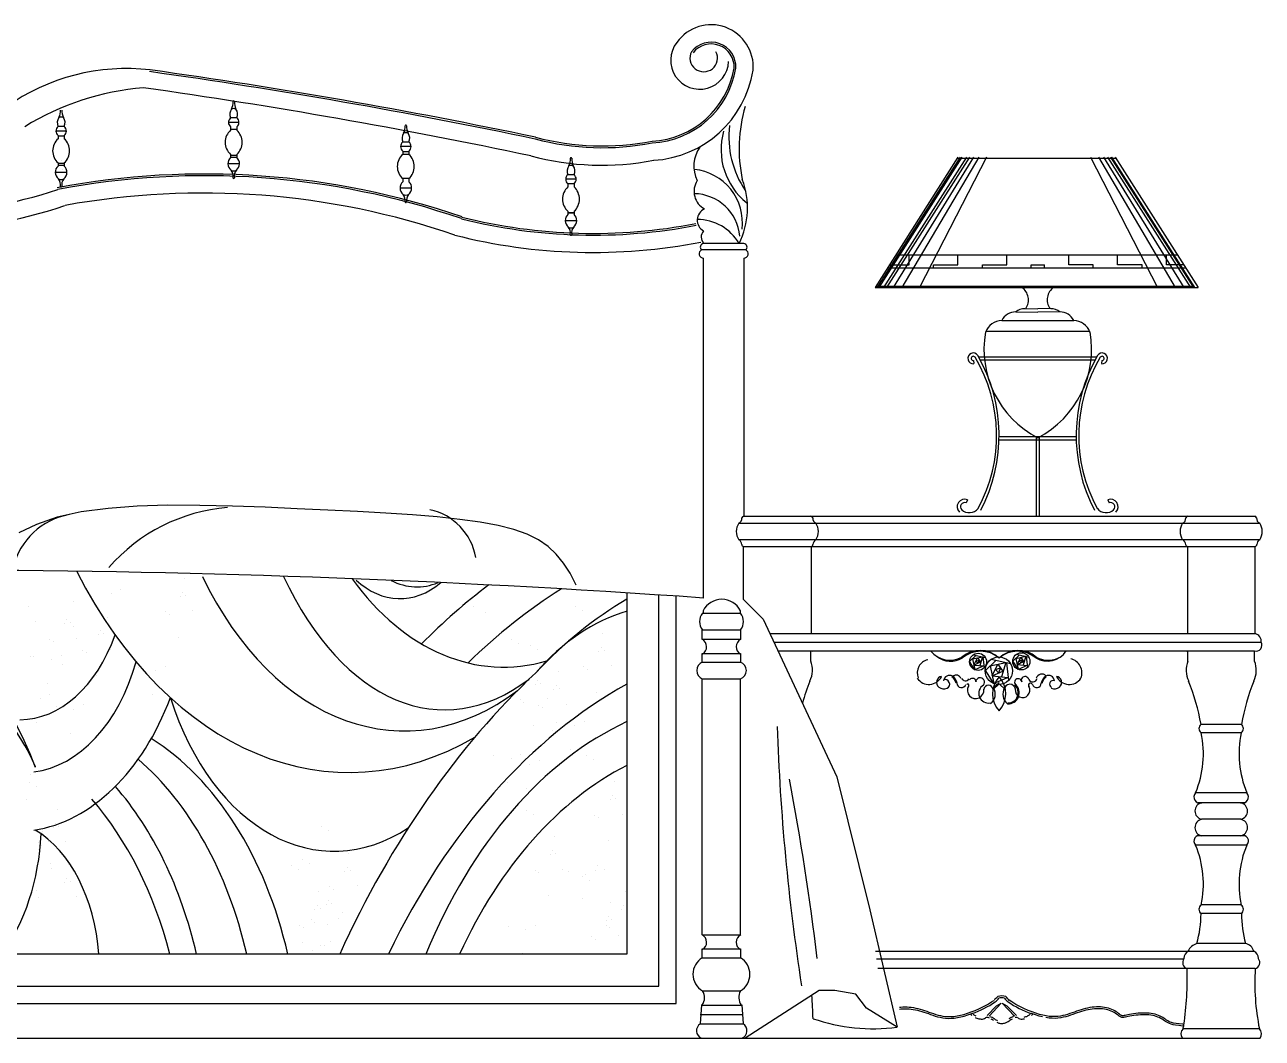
# Model space of a CAD drawing. Header units: inches. Extents: x 18.5 to 61, y 8.5 to 33.3.
# Drawn here: x 20.971 to 22.394, y 23.646 to 24.811 of the extents above; entities that cross this region are included whole.
import ezdxf

# ---------------------------------------------------------------- set-up
doc = ezdxf.new("R2010")
doc.units = ezdxf.units.IN
doc.header["$MEASUREMENT"] = 0
doc.layers.add('02', color=2, linetype='Continuous')

msp = doc.modelspace()

# ---------------------------------------------------------------- linework, layer by layer
at = {"layer": '02'}
for p, q in [((21.0159, 24.6942), (21.0088, 24.6942)), ((21.0162, 24.6917), (21.0162, 24.6917)), ((21.0189, 24.6961), (21.0189, 24.6961)), ((21.2168, 24.6989), (21.2048, 24.6989)), ((21.2143, 24.7041), (21.2072, 24.7041)), ((21.2072, 24.6937), (21.2072, 24.69)), ((21.2143, 24.6909), (21.2072, 24.6909)), ((21.2143, 24.6937), (21.2143, 24.69)), ((21.0184, 24.689), (21.0063, 24.689)), ((21.0088, 24.6838), (21.0088, 24.6801)), ((21.0159, 24.6831), (21.0088, 24.6831)), ((21.0159, 24.6838), (21.0159, 24.6801)), ((21.4123, 24.6763), (21.4052, 24.6763)), ((21.0032, 24.6708), (21.0032, 24.6708)), ((21.2072, 24.6621), (21.2072, 24.6585)), ((21.2143, 24.6621), (21.2143, 24.6585)), ((21.4148, 24.6711), (21.4027, 24.6711)), ((21.4052, 24.6659), (21.4052, 24.6622)), ((21.4123, 24.6651), (21.4052, 24.6651)), ((21.4123, 24.6621), (21.4052, 24.6621)), ((21.4123, 24.6659), (21.4123, 24.6622)), ((21.0088, 24.6522), (21.0088, 24.6487)), ((21.0159, 24.6518), (21.0088, 24.6518)), ((21.0159, 24.6494), (21.0088, 24.6494)), ((21.0123, 24.6552), (21.0123, 24.6552)), ((21.0159, 24.6522), (21.0159, 24.6487)), ((21.2175, 24.6511), (21.2041, 24.6511)), ((21.2143, 24.6609), (21.2072, 24.6609)), ((21.2143, 24.6585), (21.2072, 24.6585)), ((22.0437, 24.6591), (21.9483, 24.5093)), ((22.0462, 24.6591), (21.9505, 24.5089)), ((22.048, 24.6591), (21.9525, 24.5093)), ((22.0533, 24.6591), (21.9579, 24.5093)), ((22.0568, 24.6591), (21.9614, 24.5093)), ((22.0616, 24.6591), (21.969, 24.5093)), ((22.0675, 24.6591), (21.9791, 24.5093)), ((22.0763, 24.6591), (21.9995, 24.5093)), ((22.0437, 24.6576), (22.2255, 24.6576)), ((22.1962, 24.6591), (22.2731, 24.5093)), ((22.2051, 24.6591), (22.2934, 24.5093)), ((22.211, 24.6591), (22.3035, 24.5093)), ((22.2157, 24.6591), (22.3111, 24.5093)), ((22.2192, 24.6591), (22.3147, 24.5093)), ((22.2202, 24.6591), (22.3156, 24.5093)), ((22.2246, 24.6591), (22.32, 24.5093)), ((21.019, 24.6412), (21.0057, 24.6412)), ((21.014, 24.6448), (21.014, 24.6448)), ((21.4123, 24.6343), (21.4052, 24.6343)), ((21.4052, 24.6343), (21.4052, 24.6307)), ((21.4123, 24.6343), (21.4123, 24.6307)), ((21.6047, 24.6336), (21.5926, 24.6336)), ((21.6022, 24.6387), (21.5951, 24.6387)), ((21.4154, 24.6233), (21.4021, 24.6233)), ((21.6022, 24.6284), (21.5951, 24.6284)), ((21.5951, 24.6284), (21.5951, 24.6246)), ((21.6022, 24.6284), (21.6022, 24.6246)), ((21.5951, 24.5967), (21.5951, 24.5932)), ((21.6022, 24.5951), (21.5951, 24.5951)), ((21.6022, 24.5944), (21.5951, 24.5944)), ((21.6022, 24.5967), (21.6022, 24.5932)), ((21.6053, 24.5858), (21.592, 24.5858)), ((21.7997, 24.5524), (21.7487, 24.5524)), ((21.7975, 24.5597), (21.7509, 24.5597)), ((21.751, 24.1522), (21.751, 24.543)), ((21.7975, 24.543), (21.7975, 24.2463)), ((21.9648, 24.5353), (21.9875, 24.5353)), ((21.9721, 24.5468), (22.2961, 24.5468)), ((21.9875, 24.5353), (21.9875, 24.5468)), ((22.0155, 24.5353), (22.0436, 24.5353)), ((22.0155, 24.5318), (22.0155, 24.5353)), ((22.0436, 24.5353), (22.0436, 24.5468)), ((22.0717, 24.5353), (22.0998, 24.5353)), ((22.0717, 24.5318), (22.0717, 24.5353)), ((22.0998, 24.5353), (22.0998, 24.5468)), ((22.1279, 24.5353), (22.1431, 24.5353)), ((22.1279, 24.5318), (22.1279, 24.5353)), ((22.1431, 24.5318), (22.1431, 24.5353)), ((22.1711, 24.5353), (22.1711, 24.5468)), ((22.1992, 24.5353), (22.1711, 24.5353)), ((22.1992, 24.5318), (22.1992, 24.5353)), ((22.2273, 24.5353), (22.2273, 24.5468)), ((22.2554, 24.5353), (22.2273, 24.5353)), ((22.2554, 24.5318), (22.2554, 24.5353)), ((22.2835, 24.5353), (22.2835, 24.5468)), ((22.3034, 24.5353), (22.2835, 24.5353)), ((21.9626, 24.5318), (22.3057, 24.5318)), ((21.9483, 24.5093), (22.32, 24.5093)), ((21.9492, 24.5108), (22.3155, 24.5108)), ((22.1101, 24.4811), (22.1355, 24.4809)), ((22.1206, 24.4848), (22.1355, 24.4847)), ((22.1503, 24.4848), (22.1355, 24.4847)), ((22.1608, 24.4811), (22.1355, 24.4809)), ((22.0941, 24.4712), (22.1768, 24.4712)), ((22.1953, 24.4587), (22.0757, 24.4587)), ((22.0615, 24.4253), (22.0619, 24.4216)), ((22.0674, 24.4295), (22.2033, 24.4295)), ((22.0694, 24.4258), (22.2013, 24.4258)), ((22.2091, 24.4253), (22.2088, 24.4216)), ((22.091, 24.3377), (22.1796, 24.3377)), ((22.1335, 24.3374), (22.1335, 24.2463)), ((22.1372, 24.3373), (22.1372, 24.2463)), ((22.0909, 24.334), (22.1797, 24.334)), ((22.0546, 24.265), (22.0531, 24.2615)), ((22.216, 24.265), (22.2175, 24.2615)), ((21.0354, 24.2512), (21.0078, 24.2451)), ((21.0663, 24.2553), (21.0354, 24.2512)), ((21.0997, 24.2577), (21.0663, 24.2553)), ((21.1352, 24.2588), (21.0997, 24.2577)), ((21.1719, 24.2587), (21.1352, 24.2588)), ((21.2093, 24.2579), (21.1719, 24.2587)), ((21.2468, 24.2565), (21.2093, 24.2579)), ((21.2836, 24.2549), (21.2468, 24.2565)), ((21.3192, 24.2532), (21.2836, 24.2549)), ((21.3533, 24.2516), (21.3192, 24.2532)), ((21.3858, 24.2498), (21.3533, 24.2516)), ((21.4163, 24.2478), (21.3858, 24.2498)), ((20.9839, 24.2369), (20.9636, 24.2273)), ((21.0078, 24.2451), (20.9839, 24.2369)), ((21.4448, 24.2454), (21.4163, 24.2478)), ((21.4708, 24.2426), (21.4448, 24.2454)), ((21.4944, 24.2394), (21.4708, 24.2426)), ((21.5151, 24.2355), (21.4944, 24.2394)), ((21.533, 24.2309), (21.5151, 24.2355)), ((21.7917, 24.2383), (22.3906, 24.2383)), ((21.7973, 24.2463), (22.385, 24.2463)), ((21.5483, 24.2255), (21.533, 24.2309)), ((21.5612, 24.2191), (21.5483, 24.2255)), ((21.5723, 24.2115), (21.5612, 24.2191)), ((21.5818, 24.2027), (21.5723, 24.2115)), ((21.7917, 24.2193), (22.3906, 24.2193)), ((21.797, 24.2113), (22.3853, 24.2113)), ((21.797, 24.1506), (21.797, 24.2113)), ((21.8749, 24.2113), (21.8749, 24.1113)), ((22.3075, 24.2113), (22.3075, 24.1113)), ((22.3853, 24.1113), (22.3853, 24.2113)), ((21.5901, 24.1924), (21.5818, 24.2027)), ((21.5976, 24.1806), (21.5901, 24.1924)), ((21.6046, 24.1671), (21.5976, 24.1806)), ((21.1542, 24.175), (21.1542, 24.175)), ((21.0699, 24.1574), (21.0699, 24.1574)), ((21.0811, 24.1621), (21.0811, 24.1621)), ((21.1494, 24.1543), (21.1494, 24.1543)), ((21.1522, 24.1587), (21.1522, 24.1587)), ((21.1559, 24.1555), (21.1559, 24.1555)), ((21.663, 24.158), (21.663, 23.7428)), ((21.6997, 23.7062), (21.6997, 24.1557)), ((21.7197, 23.6862), (21.7197, 24.1543)), ((21.797, 24.1506), (21.8196, 24.1281)), ((20.9754, 24.1429), (20.9754, 24.1429)), ((21.0271, 24.1486), (21.0271, 24.1486)), ((21.1321, 24.1363), (21.1321, 24.1363)), ((21.1635, 24.1378), (21.1635, 24.1378)), ((21.4869, 24.1423), (21.4869, 24.1423)), ((21.4998, 24.136), (21.4998, 24.136)), ((21.6034, 24.1423), (21.6034, 24.1423)), ((21.6118, 24.1378), (21.6118, 24.1378)), ((21.7506, 24.1376), (21.7506, 24.1347)), ((21.7936, 24.1347), (21.7936, 24.1376)), ((20.983, 24.1252), (20.983, 24.1252)), ((21.0162, 24.1227), (21.0162, 24.1227)), ((21.0189, 24.1271), (21.0189, 24.1271)), ((21.0227, 24.1239), (21.0227, 24.1239)), ((21.0596, 24.1307), (21.0596, 24.1307)), ((21.0658, 24.1296), (21.0658, 24.1296)), ((21.1364, 24.1334), (21.1364, 24.1334)), ((21.7497, 24.1347), (21.7936, 24.1347)), ((21.8196, 24.1281), (21.9043, 23.9468)), ((21.0268, 24.12), (21.0268, 24.12)), ((21.0549, 24.11), (21.0549, 24.11)), ((21.0576, 24.1144), (21.0576, 24.1144)), ((21.0614, 24.1112), (21.0614, 24.1112)), ((21.1472, 24.1074), (21.1472, 24.1074)), ((21.6354, 24.1118), (21.6354, 24.1118)), ((21.7497, 24.1156), (21.7936, 24.1156)), ((21.7497, 24.1047), (21.7497, 24.1156)), ((21.7936, 24.1156), (21.7936, 24.1047)), ((21.8274, 24.1113), (22.3853, 24.1113)), ((20.9989, 24.1047), (20.9989, 24.1047)), ((21.0032, 24.1018), (21.0032, 24.1018)), ((21.0303, 24.1062), (21.0303, 24.1062)), ((21.069, 24.0935), (21.069, 24.0935)), ((21.5303, 24.1043), (21.5303, 24.1043)), ((21.5387, 24.0999), (21.5387, 24.0999)), ((21.5518, 24.098), (21.5518, 24.098)), ((21.5602, 24.0936), (21.5602, 24.0936)), ((21.6334, 24.0955), (21.6334, 24.0955)), ((21.7494, 24.1048), (21.7938, 24.1048)), ((21.8321, 24.1013), (22.3923, 24.1013)), ((20.9775, 24.0855), (20.9775, 24.0855)), ((20.9809, 24.0847), (20.9809, 24.0847)), ((21.0011, 24.0815), (21.0011, 24.0815)), ((21.0123, 24.0862), (21.0123, 24.0862)), ((21.0375, 24.092), (21.0375, 24.092)), ((21.0419, 24.0892), (21.0419, 24.0892)), ((21.6307, 24.0911), (21.6307, 24.0911)), ((21.6372, 24.0923), (21.6372, 24.0923)), ((21.7497, 24.0886), (21.7936, 24.0886)), ((21.7497, 24.0784), (21.7497, 24.0886)), ((21.7497, 24.0784), (21.7936, 24.0784)), ((21.7936, 24.0886), (21.7936, 24.0784)), ((22.3847, 24.0913), (21.8368, 24.0913)), ((21.8743, 24.0797), (21.8743, 24.0913)), ((22.0631, 24.0698), (22.0569, 24.0794)), ((22.0571, 24.0791), (22.0645, 24.0864)), ((22.0604, 24.0824), (22.0719, 24.0847)), ((22.0604, 24.0824), (22.0631, 24.0698)), ((22.0612, 24.0871), (22.0753, 24.084)), ((22.0619, 24.0752), (22.0662, 24.0835)), ((22.0619, 24.0752), (22.0695, 24.0787)), ((22.0642, 24.0798), (22.068, 24.0809)), ((22.0665, 24.0773), (22.0642, 24.0798)), ((22.0662, 24.0835), (22.0699, 24.0782)), ((22.068, 24.0809), (22.0665, 24.0773)), ((22.0719, 24.0847), (22.0687, 24.0746)), ((22.0722, 24.0847), (22.0737, 24.0719)), ((22.0753, 24.069), (22.0871, 24.0806)), ((22.0818, 24.0818), (22.1043, 24.0768)), ((22.1129, 24.0702), (22.1067, 24.0799)), ((22.1069, 24.0796), (22.1143, 24.0868)), ((22.1102, 24.0828), (22.1217, 24.0852)), ((22.1102, 24.0828), (22.1129, 24.0702)), ((22.111, 24.0875), (22.1251, 24.0844)), ((22.1117, 24.0757), (22.116, 24.084)), ((22.1117, 24.0757), (22.1193, 24.0791)), ((22.114, 24.0802), (22.1178, 24.0813)), ((22.1163, 24.0777), (22.114, 24.0802)), ((22.116, 24.084), (22.1197, 24.0786)), ((22.1178, 24.0813), (22.1163, 24.0777)), ((22.1217, 24.0852), (22.1185, 24.075)), ((22.122, 24.0851), (22.1235, 24.0723)), ((22.3081, 24.0797), (22.3081, 24.0913)), ((22.3847, 24.0797), (22.3847, 24.0913)), ((21.014, 24.0758), (21.014, 24.0758)), ((21.1012, 24.072), (21.1012, 24.072)), ((21.1214, 24.0689), (21.1214, 24.0689)), ((21.1326, 24.0735), (21.1326, 24.0735)), ((21.5624, 24.0738), (21.5624, 24.0738)), ((21.5839, 24.0675), (21.5839, 24.0675)), ((21.6133, 24.0731), (21.6133, 24.0731)), ((21.6177, 24.0702), (21.6177, 24.0702)), ((21.6448, 24.0746), (21.6448, 24.0746)), ((22.0619, 24.0752), (22.0734, 24.0741)), ((22.0734, 24.0741), (22.0631, 24.0698)), ((22.0848, 24.0541), (22.0749, 24.0695)), ((22.0806, 24.0742), (22.0989, 24.078)), ((22.0806, 24.0742), (22.0848, 24.0541)), ((22.083, 24.0628), (22.0897, 24.0761)), ((22.083, 24.0628), (22.0951, 24.0683)), ((22.0867, 24.0701), (22.0927, 24.0718)), ((22.0902, 24.0661), (22.0867, 24.0701)), ((22.0897, 24.0761), (22.0956, 24.0675)), ((22.0927, 24.0718), (22.0902, 24.0661)), ((22.0989, 24.078), (22.0938, 24.0617)), ((22.0993, 24.0779), (22.1018, 24.0575)), ((22.1117, 24.0757), (22.1232, 24.0745)), ((22.1232, 24.0745), (22.1129, 24.0702)), ((20.997, 24.0538), (20.997, 24.0538)), ((21.0526, 24.0631), (21.0526, 24.0631)), ((21.5576, 24.0531), (21.5576, 24.0531)), ((21.5604, 24.0575), (21.5604, 24.0575)), ((21.5641, 24.0543), (21.5641, 24.0543)), ((21.5819, 24.0512), (21.5819, 24.0512)), ((21.7497, 24.0593), (21.7936, 24.0593)), ((21.7497, 23.7651), (21.7497, 24.0593)), ((21.7936, 23.7651), (21.7936, 24.0593)), ((22.083, 24.0628), (22.1013, 24.061)), ((22.091, 24.0536), (22.084, 24.047)), ((22.091, 24.055), (22.0846, 24.0491)), ((22.1013, 24.061), (22.0848, 24.0541)), ((22.098, 24.047), (22.091, 24.0536)), ((20.9882, 24.0373), (20.9882, 24.0373)), ((20.9994, 24.0419), (20.9994, 24.0419)), ((21.1173, 24.0411), (21.1173, 24.0411)), ((21.5717, 24.0366), (21.5717, 24.0366)), ((21.5791, 24.0468), (21.5791, 24.0468)), ((21.5856, 24.048), (21.5856, 24.048)), ((21.6284, 24.0442), (21.6284, 24.0442)), ((21.0067, 24.0278), (21.0067, 24.0278)), ((21.0269, 24.0246), (21.0269, 24.0246)), ((21.0381, 24.0293), (21.0381, 24.0293)), ((21.5403, 24.0351), (21.5403, 24.0351)), ((21.5446, 24.0323), (21.5446, 24.0323)), ((21.5618, 24.0288), (21.5618, 24.0288)), ((21.5661, 24.0259), (21.5661, 24.0259)), ((21.5932, 24.0303), (21.5932, 24.0303)), ((20.9841, 24.0095), (20.9841, 24.0095)), ((21.5825, 24.0088), (21.5825, 24.0088)), ((21.6139, 24.0103), (21.6139, 24.0103)), ((22.3696, 24.007), (22.3232, 24.007)), ((21.0228, 23.9969), (21.0228, 23.9969)), ((21.5554, 24.0062), (21.5554, 24.0062)), ((21.5769, 23.9999), (21.5769, 23.9999)), ((21.6027, 24.0056), (21.6027, 24.0056)), ((22.3695, 23.9972), (22.3233, 23.9972)), ((21.5094, 23.9709), (21.5094, 23.9709)), ((21.5297, 23.9677), (21.5297, 23.9677)), ((21.5408, 23.9724), (21.5408, 23.9724)), ((21.5623, 23.966), (21.5623, 23.966)), ((21.5986, 23.9779), (21.5986, 23.9779)), ((21.6163, 23.9715), (21.6163, 23.9715)), ((21.6246, 23.9671), (21.6246, 23.9671)), ((21.5511, 23.9614), (21.5511, 23.9614)), ((20.976, 23.9399), (20.976, 23.9399)), ((20.9769, 23.9489), (20.9769, 23.9489)), ((21.5256, 23.9399), (21.5256, 23.9399)), ((21.6483, 23.941), (21.6483, 23.941)), ((21.9043, 23.9468), (21.9423, 23.7937)), ((20.9844, 23.9355), (20.9844, 23.9355)), ((21.547, 23.9336), (21.547, 23.9336)), ((21.6463, 23.9247), (21.6463, 23.9247)), ((22.3758, 23.9284), (22.317, 23.9284)), ((20.9728, 23.9211), (20.9728, 23.9211)), ((21.0081, 23.9094), (21.0081, 23.9094)), ((21.5475, 23.9083), (21.5475, 23.9083)), ((21.6436, 23.9203), (21.6436, 23.9203)), ((21.6501, 23.9215), (21.6501, 23.9215)), ((22.373, 23.9169), (22.3198, 23.9169)), ((21.5559, 23.9039), (21.5559, 23.9039)), ((21.6262, 23.9023), (21.6262, 23.9023)), ((21.6306, 23.8995), (21.6306, 23.8995)), ((21.6576, 23.9038), (21.6576, 23.9038)), ((22.369, 23.8979), (22.3238, 23.8979)), ((20.9909, 23.8841), (20.9909, 23.8841)), ((21.0033, 23.8887), (21.0033, 23.8887)), ((21.0061, 23.8931), (21.0061, 23.8931)), ((21.0098, 23.8899), (21.0098, 23.8899)), ((21.3112, 23.8893), (21.3112, 23.8893)), ((21.3196, 23.8849), (21.3196, 23.8849)), ((20.986, 23.8707), (20.986, 23.8707)), ((20.9889, 23.8767), (20.9889, 23.8767)), ((20.9889, 23.8678), (20.9889, 23.8678)), ((20.9903, 23.8678), (20.9903, 23.8678)), ((20.9973, 23.8722), (20.9973, 23.8722)), ((21.0174, 23.8722), (21.0174, 23.8722)), ((21.5796, 23.8778), (21.5796, 23.8778)), ((21.6413, 23.8734), (21.6413, 23.8734)), ((22.3758, 23.8682), (22.317, 23.8682)), ((22.3739, 23.8789), (22.3189, 23.8789)), ((20.9861, 23.8634), (20.9861, 23.8634)), ((21.2897, 23.8514), (21.2897, 23.8514)), ((21.3432, 23.8588), (21.3432, 23.8588)), ((21.5748, 23.8571), (21.5748, 23.8571)), ((21.5776, 23.8615), (21.5776, 23.8615)), ((21.5813, 23.8583), (21.5813, 23.8583)), ((21.0002, 23.8469), (21.0002, 23.8469)), ((21.0011, 23.8418), (21.0011, 23.8418)), ((21.0209, 23.8462), (21.0209, 23.8462)), ((21.2768, 23.8451), (21.2768, 23.8451)), ((21.2852, 23.8406), (21.2852, 23.8406)), ((21.2981, 23.8469), (21.2981, 23.8469)), ((21.3385, 23.8381), (21.3385, 23.8381)), ((21.3412, 23.8425), (21.3412, 23.8425)), ((21.345, 23.8393), (21.345, 23.8393)), ((21.5575, 23.8391), (21.5575, 23.8391)), ((21.5618, 23.8362), (21.5618, 23.8362)), ((21.5889, 23.8406), (21.5889, 23.8406)), ((21.5954, 23.8381), (21.5954, 23.8381)), ((21.6268, 23.8396), (21.6268, 23.8396)), ((21.6291, 23.8451), (21.6291, 23.8451)), ((21.6375, 23.8406), (21.6375, 23.8406)), ((21.6635, 23.8451), (21.6635, 23.8451)), ((21.0162, 23.8255), (21.0162, 23.8255)), ((21.0189, 23.8299), (21.0189, 23.8299)), ((21.0227, 23.8267), (21.0227, 23.8267)), ((21.612, 23.8324), (21.612, 23.8324)), ((21.6156, 23.8349), (21.6156, 23.8349)), ((21.6204, 23.828), (21.6204, 23.828)), ((20.9839, 23.8165), (20.9839, 23.8165)), ((20.9865, 23.808), (20.9865, 23.808)), ((21.0303, 23.809), (21.0303, 23.809)), ((21.3088, 23.8146), (21.3088, 23.8146)), ((21.3211, 23.8201), (21.3211, 23.8201)), ((21.3255, 23.8173), (21.3255, 23.8173)), ((21.3526, 23.8216), (21.3526, 23.8216)), ((21.5726, 23.8102), (21.5726, 23.8102)), ((21.6612, 23.8146), (21.6612, 23.8146)), ((21.3041, 23.7939), (21.3041, 23.7939)), ((21.3068, 23.7983), (21.3068, 23.7983)), ((21.3106, 23.7951), (21.3106, 23.7951)), ((21.317, 23.8002), (21.317, 23.8002)), ((21.3197, 23.8046), (21.3197, 23.8046)), ((21.3235, 23.8014), (21.3235, 23.8014)), ((21.6115, 23.8072), (21.6115, 23.8072)), ((21.644, 23.8019), (21.644, 23.8019)), ((21.6564, 23.7939), (21.6564, 23.7939)), ((21.6592, 23.7983), (21.6592, 23.7983)), ((21.9423, 23.7937), (21.9736, 23.6588)), ((22.3695, 23.7994), (22.3233, 23.7994)), ((21.2997, 23.7822), (21.2997, 23.7822)), ((21.304, 23.7793), (21.304, 23.7793)), ((21.3311, 23.7837), (21.3311, 23.7837)), ((21.3362, 23.7912), (21.3362, 23.7912)), ((21.6393, 23.7812), (21.6393, 23.7812)), ((21.642, 23.7856), (21.642, 23.7856)), ((21.6458, 23.7824), (21.6458, 23.7824)), ((22.3696, 23.7896), (22.3232, 23.7896)), ((21.2868, 23.7759), (21.2868, 23.7759)), ((21.2911, 23.773), (21.2911, 23.773)), ((21.3182, 23.7774), (21.3182, 23.7774)), ((21.5266, 23.7748), (21.5266, 23.7748)), ((21.5469, 23.7717), (21.5469, 23.7717)), ((21.558, 23.7763), (21.558, 23.7763)), ((21.6391, 23.7759), (21.6391, 23.7759)), ((21.6435, 23.773), (21.6435, 23.773)), ((21.7494, 23.7652), (21.7938, 23.7652)), ((21.7936, 23.776), (21.7936, 23.776)), ((21.2903, 23.7559), (21.2903, 23.7559)), ((21.3105, 23.7527), (21.3105, 23.7527)), ((21.3147, 23.7533), (21.3147, 23.7533)), ((21.3217, 23.7574), (21.3217, 23.7574)), ((21.6219, 23.7632), (21.6219, 23.7632)), ((21.6263, 23.7603), (21.6263, 23.7603)), ((21.6534, 23.7647), (21.6534, 23.7647)), ((22.3743, 23.7551), (22.3184, 23.7551)), ((21.663, 23.7428), (20.039, 23.743)), ((21.3019, 23.7469), (21.3019, 23.7469)), ((21.5427, 23.7439), (21.5427, 23.7439)), ((21.6542, 23.7428), (21.6542, 23.7428)), ((21.7497, 23.749), (21.7936, 23.749)), ((21.7497, 23.7388), (21.7497, 23.749)), ((21.7497, 23.7388), (21.7936, 23.7388)), ((21.7936, 23.749), (21.7936, 23.7388)), ((21.9489, 23.7463), (22.3842, 23.7463)), ((21.9501, 23.7377), (22.3034, 23.7377)), ((22.3855, 23.7263), (21.9517, 23.7263)), ((20.0023, 23.7062), (21.6997, 23.7062)), ((21.7497, 23.7006), (21.7936, 23.7006)), ((21.7936, 23.7014), (21.7936, 23.7014)), ((21.8841, 23.701), (21.7991, 23.6462)), ((21.902, 23.701), (21.8841, 23.701)), ((21.9262, 23.697), (21.902, 23.701)), ((21.9383, 23.6809), (21.9262, 23.697)), ((19.9823, 23.6862), (21.7197, 23.6862)), ((21.7487, 23.6846), (21.7474, 23.6628)), ((21.7487, 23.6844), (21.7952, 23.6844)), ((21.7952, 23.6846), (21.7965, 23.6628)), ((21.9736, 23.6588), (21.9383, 23.6809)), ((21.9763, 23.6818), (21.9778, 23.682)), ((21.9766, 23.6798), (21.978, 23.68)), ((21.9778, 23.682), (21.9802, 23.6822)), ((21.978, 23.68), (21.9803, 23.6802)), ((21.9802, 23.6822), (21.9826, 23.6822)), ((21.9803, 23.6802), (21.9826, 23.6802)), ((21.9826, 23.6822), (21.9851, 23.6822)), ((21.9826, 23.6802), (21.985, 23.6802)), ((21.985, 23.6802), (21.9874, 23.68)), ((21.9851, 23.6822), (21.9875, 23.682)), ((21.9874, 23.68), (21.9898, 23.6798)), ((21.9875, 23.682), (21.99, 23.6818)), ((21.9898, 23.6798), (21.9922, 23.6794)), ((21.99, 23.6818), (21.9925, 23.6814)), ((21.9925, 23.6814), (21.9951, 23.6809)), ((21.9951, 23.6809), (21.9976, 23.6803)), ((21.9976, 23.6803), (22.0001, 23.6797)), ((22.0635, 23.6783), (22.0683, 23.6804)), ((22.0683, 23.6804), (22.0731, 23.6827)), ((22.0731, 23.6827), (22.0778, 23.6852)), ((22.0771, 23.6722), (22.088, 23.6836)), ((22.0778, 23.6852), (22.0823, 23.688)), ((22.0794, 23.6717), (22.0935, 23.6864)), ((22.0823, 23.688), (22.0851, 23.6898)), ((22.088, 23.6836), (22.0935, 23.6864)), ((22.1086, 23.6717), (22.0945, 23.6864)), ((22.0945, 23.6864), (22.1, 23.6836)), ((22.1109, 23.6722), (22.1, 23.6836)), ((22.1056, 23.688), (22.1027, 23.6899)), ((22.1101, 23.6852), (22.1056, 23.688)), ((22.1148, 23.6827), (22.1101, 23.6852)), ((22.1196, 23.6804), (22.1148, 23.6827)), ((22.1243, 23.6783), (22.1196, 23.6804)), ((22.1903, 23.6803), (22.1877, 23.6797)), ((22.1928, 23.6809), (22.1903, 23.6803)), ((22.1953, 23.6814), (22.1928, 23.6809)), ((22.1978, 23.6818), (22.1953, 23.6814)), ((22.1981, 23.6798), (22.1956, 23.6794)), ((22.2003, 23.682), (22.1978, 23.6818)), ((22.2005, 23.68), (22.1981, 23.6798)), ((22.2028, 23.6822), (22.2003, 23.682)), ((22.2029, 23.6802), (22.2005, 23.68)), ((22.2052, 23.6822), (22.2028, 23.6822)), ((22.2052, 23.6802), (22.2029, 23.6802)), ((22.2076, 23.6822), (22.2052, 23.6822)), ((22.2076, 23.6802), (22.2052, 23.6802)), ((22.21, 23.682), (22.2076, 23.6822)), ((22.2098, 23.68), (22.2076, 23.6802)), ((22.212, 23.6797), (22.2098, 23.68)), ((22.2123, 23.6817), (22.21, 23.682)), ((22.2141, 23.6793), (22.212, 23.6797)), ((22.2145, 23.6813), (22.2123, 23.6817)), ((22.2167, 23.6808), (22.2145, 23.6813)), ((22.2187, 23.6801), (22.2167, 23.6808)), ((22.2207, 23.6793), (22.2187, 23.6801)), ((21.7474, 23.6737), (21.7965, 23.6737)), ((21.9922, 23.6794), (21.9947, 23.6789)), ((21.9947, 23.6789), (21.9971, 23.6784)), ((21.9971, 23.6784), (21.9996, 23.6778)), ((21.9996, 23.6778), (22.0021, 23.677)), ((22.0001, 23.6797), (22.0027, 23.679)), ((22.0021, 23.677), (22.0046, 23.6763)), ((22.0027, 23.679), (22.0052, 23.6782)), ((22.0046, 23.6763), (22.0071, 23.6754)), ((22.0052, 23.6782), (22.0077, 23.6773)), ((22.0071, 23.6754), (22.0096, 23.6745)), ((22.0077, 23.6773), (22.0103, 23.6764)), ((22.0096, 23.6745), (22.0122, 23.6736)), ((22.0103, 23.6764), (22.0128, 23.6755)), ((22.0122, 23.6736), (22.0148, 23.6727)), ((22.0128, 23.6755), (22.0154, 23.6746)), ((22.0148, 23.6727), (22.0175, 23.6718)), ((22.0154, 23.6746), (22.0181, 23.6737)), ((22.0175, 23.6718), (22.0202, 23.671)), ((22.0181, 23.6737), (22.0208, 23.6729)), ((22.0202, 23.671), (22.0231, 23.6703)), ((22.0208, 23.6729), (22.0235, 23.6722)), ((22.0231, 23.6703), (22.0261, 23.6697)), ((22.0235, 23.6722), (22.0264, 23.6717)), ((22.0261, 23.6697), (22.0292, 23.6693)), ((22.0264, 23.6717), (22.0294, 23.6713)), ((22.0292, 23.6693), (22.0325, 23.6691)), ((22.0294, 23.6713), (22.0325, 23.6711)), ((22.0325, 23.6711), (22.0357, 23.6712)), ((22.0325, 23.6691), (22.0358, 23.6692)), ((22.0357, 23.6712), (22.0391, 23.6714)), ((22.0358, 23.6692), (22.0393, 23.6694)), ((22.0391, 23.6714), (22.0427, 23.6719)), ((22.0393, 23.6694), (22.043, 23.67)), ((22.0427, 23.6719), (22.0464, 23.6727)), ((22.043, 23.67), (22.0469, 23.6707)), ((22.0464, 23.6727), (22.0504, 23.6737)), ((22.0469, 23.6707), (22.0509, 23.6718)), ((22.0504, 23.6737), (22.0545, 23.675)), ((22.0509, 23.6718), (22.0552, 23.6731)), ((22.0545, 23.675), (22.0589, 23.6765)), ((22.0552, 23.6731), (22.0596, 23.6746)), ((22.0589, 23.6765), (22.0635, 23.6783)), ((22.0596, 23.6746), (22.06, 23.6748)), ((22.1289, 23.6765), (22.1243, 23.6783)), ((22.1282, 23.6746), (22.1278, 23.6748)), ((22.1327, 23.6731), (22.1282, 23.6746)), ((22.1333, 23.675), (22.1289, 23.6765)), ((22.1369, 23.6718), (22.1327, 23.6731)), ((22.1375, 23.6737), (22.1333, 23.675)), ((22.141, 23.6707), (22.1369, 23.6718)), ((22.1414, 23.6727), (22.1375, 23.6737)), ((22.1452, 23.6719), (22.1414, 23.6727)), ((22.1485, 23.6694), (22.1448, 23.67)), ((22.1487, 23.6714), (22.1452, 23.6719)), ((22.152, 23.6692), (22.1485, 23.6694)), ((22.1521, 23.6712), (22.1487, 23.6714)), ((22.1554, 23.6691), (22.152, 23.6692)), ((22.1554, 23.6711), (22.1521, 23.6712)), ((22.1585, 23.6713), (22.1554, 23.6711)), ((22.1586, 23.6693), (22.1554, 23.6691)), ((22.1614, 23.6717), (22.1585, 23.6713)), ((22.1618, 23.6697), (22.1586, 23.6693)), ((22.1643, 23.6722), (22.1614, 23.6717)), ((22.1647, 23.6703), (22.1618, 23.6697)), ((22.1671, 23.6729), (22.1643, 23.6722)), ((22.1676, 23.671), (22.1647, 23.6703)), ((22.1698, 23.6737), (22.1671, 23.6729)), ((22.1704, 23.6718), (22.1676, 23.671)), ((22.1724, 23.6746), (22.1698, 23.6737)), ((22.1731, 23.6727), (22.1704, 23.6718)), ((22.175, 23.6755), (22.1724, 23.6746)), ((22.1757, 23.6736), (22.1731, 23.6727)), ((22.1776, 23.6764), (22.175, 23.6755)), ((22.1783, 23.6745), (22.1757, 23.6736)), ((22.1801, 23.6773), (22.1776, 23.6764)), ((22.1808, 23.6754), (22.1783, 23.6745)), ((22.1827, 23.6782), (22.1801, 23.6773)), ((22.1833, 23.6763), (22.1808, 23.6754)), ((22.1852, 23.679), (22.1827, 23.6782)), ((22.1858, 23.677), (22.1833, 23.6763)), ((22.1877, 23.6797), (22.1852, 23.679)), ((22.1883, 23.6778), (22.1858, 23.677)), ((22.1907, 23.6784), (22.1883, 23.6778)), ((22.1932, 23.6789), (22.1907, 23.6784)), ((22.1956, 23.6794), (22.1932, 23.6789)), ((22.2161, 23.6788), (22.2141, 23.6793)), ((22.218, 23.6782), (22.2161, 23.6788)), ((22.2199, 23.6775), (22.218, 23.6782)), ((22.2216, 23.6767), (22.2199, 23.6775)), ((22.2225, 23.6785), (22.2207, 23.6793)), ((22.2231, 23.6758), (22.2216, 23.6767)), ((22.2241, 23.6776), (22.2225, 23.6785)), ((22.2246, 23.6749), (22.2231, 23.6758)), ((22.2257, 23.6766), (22.2241, 23.6776)), ((22.2259, 23.674), (22.2246, 23.6749)), ((22.2271, 23.6757), (22.2257, 23.6766)), ((22.2271, 23.6732), (22.2259, 23.674)), ((22.2283, 23.6748), (22.2271, 23.6757)), ((22.2281, 23.6724), (22.2271, 23.6732)), ((22.229, 23.6718), (22.2281, 23.6724)), ((22.2293, 23.674), (22.2283, 23.6748)), ((22.2297, 23.6712), (22.229, 23.6718)), ((22.2302, 23.6733), (22.2293, 23.674)), ((22.2304, 23.6707), (22.2297, 23.6712)), ((22.2309, 23.6728), (22.2302, 23.6733)), ((22.2312, 23.6703), (22.2304, 23.6707)), ((22.2315, 23.6724), (22.2309, 23.6728)), ((22.2321, 23.67), (22.2312, 23.6703)), ((22.232, 23.6722), (22.2315, 23.6724)), ((22.2325, 23.672), (22.232, 23.6722)), ((22.2331, 23.67), (22.2321, 23.67)), ((22.233, 23.672), (22.2325, 23.672)), ((22.2337, 23.6721), (22.233, 23.672)), ((22.234, 23.6701), (22.2331, 23.67)), ((22.2346, 23.6722), (22.2337, 23.6721)), ((22.235, 23.6703), (22.234, 23.6701)), ((22.2358, 23.6725), (22.2346, 23.6722)), ((22.2362, 23.6705), (22.235, 23.6703)), ((22.2373, 23.6728), (22.2358, 23.6725)), ((22.2377, 23.6708), (22.2362, 23.6705)), ((22.2391, 23.6731), (22.2373, 23.6728)), ((22.2395, 23.6712), (22.2377, 23.6708)), ((22.2411, 23.6735), (22.2391, 23.6731)), ((22.2414, 23.6715), (22.2395, 23.6712)), ((22.2433, 23.6739), (22.2411, 23.6735)), ((22.2436, 23.6719), (22.2414, 23.6715)), ((22.2457, 23.6743), (22.2433, 23.6739)), ((22.246, 23.6723), (22.2436, 23.6719)), ((22.2482, 23.6746), (22.2457, 23.6743)), ((22.2484, 23.6726), (22.246, 23.6723)), ((22.2507, 23.6749), (22.2482, 23.6746)), ((22.2509, 23.6729), (22.2484, 23.6726)), ((22.2533, 23.6751), (22.2507, 23.6749)), ((22.2535, 23.6731), (22.2509, 23.6729)), ((22.2559, 23.6752), (22.2533, 23.6751)), ((22.256, 23.6732), (22.2535, 23.6731)), ((22.2585, 23.6752), (22.2559, 23.6752)), ((22.2585, 23.6732), (22.256, 23.6732)), ((22.261, 23.6752), (22.2585, 23.6752)), ((22.2609, 23.6732), (22.2585, 23.6732)), ((22.2633, 23.673), (22.2609, 23.6732)), ((22.2635, 23.675), (22.261, 23.6752)), ((22.2655, 23.6727), (22.2633, 23.673)), ((22.2658, 23.6747), (22.2635, 23.675)), ((22.2677, 23.6723), (22.2655, 23.6727)), ((22.2681, 23.6743), (22.2658, 23.6747)), ((22.2698, 23.6719), (22.2677, 23.6723)), ((22.2703, 23.6738), (22.2681, 23.6743)), ((22.2717, 23.6713), (22.2698, 23.6719)), ((22.2723, 23.6732), (22.2703, 23.6738)), ((22.2735, 23.6706), (22.2717, 23.6713)), ((22.2743, 23.6725), (22.2723, 23.6732)), ((22.2752, 23.6699), (22.2735, 23.6706)), ((22.2761, 23.6717), (22.2743, 23.6725)), ((22.2768, 23.6691), (22.2752, 23.6699)), ((22.2778, 23.6708), (22.2761, 23.6717)), ((22.2783, 23.6682), (22.2768, 23.6691)), ((22.2793, 23.6699), (22.2778, 23.6708)), ((22.2798, 23.6673), (22.2783, 23.6682)), ((22.2808, 23.669), (22.2793, 23.6699)), ((22.2812, 23.6664), (22.2798, 23.6673)), ((22.2823, 23.6681), (22.2808, 23.669)), ((22.2825, 23.6655), (22.2812, 23.6664)), ((22.2836, 23.6672), (22.2823, 23.6681)), ((22.2839, 23.6646), (22.2825, 23.6655)), ((22.2849, 23.6664), (22.2836, 23.6672)), ((22.2863, 23.6656), (22.2849, 23.6664)), ((22.2877, 23.6649), (22.2863, 23.6656)), ((21.7474, 23.6628), (21.7965, 23.6628)), ((22.2853, 23.6638), (22.2839, 23.6646)), ((22.2869, 23.6631), (22.2853, 23.6638)), ((22.2888, 23.6624), (22.2869, 23.6631)), ((22.2894, 23.6643), (22.2877, 23.6649)), ((22.2911, 23.6617), (22.2888, 23.6624)), ((22.2916, 23.6637), (22.2894, 23.6643)), ((22.294, 23.6612), (22.2911, 23.6617)), ((22.2944, 23.6632), (22.2916, 23.6637)), ((22.2977, 23.6607), (22.294, 23.6612)), ((22.2979, 23.6627), (22.2944, 23.6632)), ((22.3022, 23.6603), (22.2977, 23.6607)), ((22.3024, 23.6623), (22.2979, 23.6627)), ((22.3031, 23.6602), (22.3022, 23.6603)), ((22.3035, 23.6622), (22.3024, 23.6623)), ((22.3903, 23.657), (22.3025, 23.657)), ((19.311, 23.6463), (22.391, 23.6463))]:
    msp.add_line(p, q, dxfattribs=at)
for centre, radius in [((22.0668, 24.0789), 0.00986), ((22.0907, 24.0687), 0.0158), ((22.1166, 24.0794), 0.00986)]:
    msp.add_circle(centre, radius, dxfattribs=at)
for centre, radius, start, end in [((21.7598, 24.7626), 0.0485, 355.6406, 144.3003), ((21.7466, 24.7703), 0.0333, 141.7635, 357.5907), ((21.7598, 24.7626), 0.0285, 357.1337, 142.2256), ((21.7513, 24.7729), 0.0158, 153.0472, 26.9528), ((21.7598, 24.7626), 0.0265, 357.3817, 141.809), ((21.6865, 24.7782), 0.1011, 273.0358, 350.4218), ((21.6865, 24.7782), 0.1031, 273.0685, 350.4885), ((21.0871, 24.5241), 0.2367, 83.2576, 125.6345), ((20.1987, 18.2083), 6.6126, 78.14256, 82.04287), ((20.201, 18.2161), 6.6066, 78.14665, 82.04866), ((21.6865, 24.7782), 0.1231, 273.3491, 350.9809), ((21.1319, 24.4314), 0.3082, 94.6162, 121.5739), ((20.1766, 18.1302), 6.6736, 78.10193, 81.98531), ((21.1947, 24.7215), 0.0154, 331.6683, 5.345), ((21.2108, 24.7228), 0.000826, 10.8039, 169.1961), ((21.2296, 24.722), 0.018, 177.0789, 205.663), ((21.0187, 24.6984), 0.0108, 146.3245, 202.7037), ((20.9962, 24.7117), 0.0154, 331.6683, 5.345), ((21.0124, 24.6987), 0.00621, 65.4734, 114.5266), ((21.0312, 24.7122), 0.018, 177.0789, 205.663), ((21.0072, 24.6985), 0.00973, 333.9557, 37.016), ((21.2172, 24.7083), 0.0108, 146.3245, 202.7037), ((21.2108, 24.7086), 0.00621, 65.4734, 114.5266), ((21.2056, 24.7084), 0.00973, 333.9557, 37.016), ((21.9656, 24.6688), 0.1736, 163.7831, 191.8457), ((21.013, 24.689), 0.00669, 129.0652, 230.9348), ((21.0117, 24.689), 0.00669, 309.0652, 50.9348), ((21.2115, 24.6989), 0.00669, 129.0652, 230.9348), ((21.2101, 24.6989), 0.00669, 309.0652, 50.9348), ((21.3926, 24.6937), 0.0154, 331.6683, 5.345), ((21.4087, 24.695), 0.000826, 10.8039, 169.1961), ((21.4276, 24.6942), 0.018, 177.0789, 205.663), ((21.8893, 24.6821), 0.1091, 173.0252, 214.5727), ((21.0214, 24.6662), 0.0188, 131.9897, 228.0103), ((21.003, 24.6662), 0.019, 312.6721, 47.3279), ((21.2198, 24.676), 0.0188, 131.9897, 228.0103), ((21.2015, 24.676), 0.019, 312.6721, 47.3279), ((21.4094, 24.6711), 0.00669, 129.0652, 230.9348), ((21.4151, 24.6804), 0.0108, 146.3245, 202.7037), ((21.4087, 24.6807), 0.00621, 65.4734, 114.5266), ((21.4035, 24.6805), 0.00973, 333.9557, 37.016), ((21.4081, 24.6711), 0.00669, 309.0652, 50.9348), ((21.6346, 24.9684), 0.2986, 255.0443, 281.1001), ((21.6346, 24.9685), 0.2967, 255.0352, 281.1299), ((21.8495, 24.6678), 0.0783, 164.3903, 231.4749), ((21.4177, 24.6482), 0.0188, 131.9897, 228.0103), ((21.3994, 24.6482), 0.019, 312.6721, 47.3279), ((21.7777, 24.6485), 0.0378, 144.5851, 205.9949), ((21.0153, 24.6416), 0.00965, 132.4619, 231.1818), ((21.0094, 24.6416), 0.00965, 308.8182, 47.5381), ((21.2138, 24.6514), 0.00965, 132.4619, 231.1818), ((21.2078, 24.6514), 0.00965, 308.8182, 47.5381), ((21.6341, 24.9675), 0.3178, 255.1294, 280.819), ((21.6051, 24.6429), 0.0108, 146.3245, 202.7037), ((21.5826, 24.6562), 0.0154, 331.6683, 5.345), ((21.5987, 24.6432), 0.00621, 65.4734, 114.5266), ((21.5987, 24.6574), 0.000826, 10.8039, 169.1961), ((21.6175, 24.6567), 0.018, 177.0789, 205.663), ((21.5935, 24.643), 0.00973, 333.9557, 37.016), ((21.1778, 23.7307), 0.9089, 71.0206, 100.7737), ((21.1776, 23.7304), 0.9072, 71.022, 100.7285), ((21.0015, 24.6274), 0.0102, 348.6237, 40.5205), ((21.0124, 24.6393), 0.00612, 239.9891, 300.0109), ((21.0232, 24.6274), 0.0102, 139.4795, 191.3763), ((21.2108, 24.6492), 0.00612, 239.9891, 300.0109), ((21.2, 24.6373), 0.0102, 348.6237, 40.5205), ((21.2108, 24.6354), 0.000826, 190.8039, 349.1961), ((21.2216, 24.6373), 0.0102, 139.4795, 191.3763), ((21.5993, 24.6336), 0.00669, 129.0652, 230.9348), ((21.598, 24.6336), 0.00669, 309.0652, 50.9348), ((21.734, 24.5834), 0.0619, 353.4091, 83.85), ((21.7105, 24.6006), 0.0912, 333.3975, 20.9657), ((20.8445, 25.1148), 0.5197, 270.6776, 288.4151), ((21.0124, 24.6255), 0.000826, 190.8039, 349.1961), ((21.4117, 24.6236), 0.00965, 132.4619, 231.1818), ((21.4058, 24.6236), 0.00965, 308.8182, 47.5381), ((21.6077, 24.6107), 0.0188, 131.9897, 228.0103), ((21.5894, 24.6107), 0.019, 312.6721, 47.3279), ((21.7631, 24.6196), 0.0229, 147.3425, 241.7545), ((21.1756, 23.7264), 0.8913, 71.0448, 100.2612), ((21.4087, 24.6214), 0.00612, 239.9891, 300.0109), ((21.3979, 24.6094), 0.0102, 348.6237, 40.5205), ((21.4087, 24.6076), 0.000826, 190.8039, 349.1961), ((21.4196, 24.6094), 0.0102, 139.4795, 191.3763), ((21.7395, 24.5633), 0.0536, 5.1201, 89.3814), ((20.8437, 25.1143), 0.5394, 270.7388, 288.7149), ((21.6017, 24.5861), 0.00965, 132.4619, 231.1818), ((21.5957, 24.5861), 0.00965, 308.8182, 47.5381), ((21.7579, 24.5865), 0.0141, 113.7842, 240.7576), ((21.6244, 25.1882), 0.6189, 255.8004, 281.0294), ((21.6244, 25.1875), 0.6162, 255.808, 281.0225), ((21.5987, 24.5838), 0.00612, 239.9891, 300.0109), ((21.5878, 24.5719), 0.0102, 348.6237, 40.5205), ((21.6095, 24.5719), 0.0102, 139.4795, 191.3763), ((21.7441, 24.5317), 0.0555, 30.354, 90.2956), ((21.6243, 25.1944), 0.645, 255.7063, 281.0485), ((21.5987, 24.57), 0.000826, 190.8039, 349.1961), ((21.7588, 24.5673), 0.0104, 138.4563, 226.7335), ((21.751, 24.5479), 0.00489, 116.4058, 269.8315), ((21.7517, 24.5555), 0.00432, 100.1163, 227.4477), ((21.7968, 24.5555), 0.00432, 312.5523, 79.8837), ((21.7975, 24.5479), 0.00489, 270.1685, 63.5942), ((22.1071, 24.4948), 0.0176, 325.6014, 55.651), ((22.1638, 24.4948), 0.0176, 124.349, 214.3986), ((22.1101, 24.4633), 0.0178, 90, 153.8109), ((22.1195, 24.4712), 0.0136, 85.27, 133.6097), ((22.1514, 24.4712), 0.0136, 46.3903, 94.73), ((22.1608, 24.4633), 0.0178, 26.1891, 90), ((22.0945, 24.4507), 0.0204, 90.9754, 159.1082), ((22.1764, 24.4507), 0.0204, 20.8918, 89.0246), ((22.1881, 24.4381), 0.1145, 169.9962, 242.6044), ((22.0828, 24.4381), 0.1145, 297.3956, 10.0038), ((22.0613, 24.4277), 0.00616, 32.0735, 275.454), ((22.0613, 24.4277), 0.00242, 32.0735, 275.454), ((21.9125, 24.3391), 0.1756, 331.461, 30.8136), ((21.9057, 24.3389), 0.1853, 332.3858, 29.8079), ((22.3649, 24.3389), 0.1853, 150.1921, 207.6142), ((22.3581, 24.3391), 0.1756, 149.1864, 208.539), ((22.2094, 24.4277), 0.00616, 264.546, 147.9265), ((22.2094, 24.4277), 0.00242, 264.546, 147.9265), ((22.0512, 24.2572), 0.00849, 66.2695, 227.016), ((22.2194, 24.2572), 0.00849, 312.984, 113.7305), ((21.2206, 24.0528), 0.2041, 94.7787, 138.7202), ((21.4214, 24.1863), 0.0691, 10.4873, 77.5265), ((22.0512, 24.2572), 0.00475, 66.2695, 227.016), ((22.0567, 24.263), 0.0127, 226.9126, 322.2806), ((22.214, 24.263), 0.0127, 217.7194, 313.0874), ((22.2194, 24.2572), 0.00475, 312.984, 113.7305), ((21.0365, 24.1677), 0.0818, 100.5138, 165.7433), ((21.8056, 24.2288), 0.0169, 145.6843, 214.3157), ((21.7893, 24.2437), 0.00594, 293.6015, 5.9776), ((21.7978, 24.2437), 0.00268, 100.7984, 164.9842), ((21.8741, 24.2437), 0.00268, 15.0158, 79.2016), ((21.8826, 24.2437), 0.00594, 174.0224, 246.3985), ((21.8663, 24.2288), 0.0169, 325.6843, 34.3157), ((22.316, 24.2288), 0.0169, 145.6843, 214.3157), ((22.2997, 24.2437), 0.00594, 293.6015, 5.9776), ((22.3082, 24.2437), 0.00268, 100.7984, 164.9842), ((22.3845, 24.2437), 0.00268, 15.0158, 79.2016), ((22.393, 24.2437), 0.00594, 174.0224, 246.3985), ((22.3767, 24.2288), 0.0169, 325.6843, 34.3157), ((21.788, 24.2132), 0.00713, 4.0724, 58.2419), ((21.7979, 24.214), 0.00284, 182.7618, 252.4722), ((21.874, 24.214), 0.00284, 287.5278, 357.2382), ((21.884, 24.2132), 0.00713, 121.7581, 175.9276), ((22.2984, 24.2132), 0.00713, 4.0724, 58.2419), ((22.3083, 24.214), 0.00284, 182.7618, 252.4722), ((22.3845, 24.214), 0.00284, 287.5278, 357.2382), ((22.3944, 24.2132), 0.00713, 121.7581, 175.9276), ((20.834, 11.0949), 13.0895, 85.9826, 93.86786), ((21.7721, 24.1267), 0.0241, 26.9048, 153.1131), ((21.7622, 24.1251), 0.0157, 142.5334, 217.4666), ((21.7818, 24.1251), 0.0152, 320.817, 39.183), ((22.3838, 24.1028), 0.0086, 349.7952, 80.061), ((21.7451, 24.0962), 0.00958, 298.4959, 63.2217), ((21.7982, 24.0962), 0.00958, 116.7783, 241.5041), ((22.3863, 24.098), 0.00686, 256.4389, 29.0156), ((21.7537, 24.0689), 0.0104, 112.6268, 247.3732), ((21.7903, 24.0689), 0.0101, 288.7349, 71.2651), ((21.8481, 24.0692), 0.0282, 333.9243, 21.7682), ((21.8759, 24.098), 0.00686, 256.4389, 283.5611), ((22.0121, 24.0663), 0.0153, 102.3075, 202.2541), ((22.0346, 24.109), 0.0283, 218.7239, 298.7721), ((22.0354, 24.1056), 0.026, 231.6558, 300.9124), ((22.069, 24.0606), 0.0315, 45.7891, 131.3939), ((22.0698, 24.0583), 0.0327, 49.5965, 130.0617), ((22.1129, 24.0606), 0.0315, 48.6061, 134.2109), ((22.1121, 24.0583), 0.0327, 49.9383, 130.4035), ((22.1465, 24.1056), 0.026, 239.0876, 326.7071), ((22.1473, 24.109), 0.0283, 241.2279, 302.6871), ((22.1698, 24.0663), 0.0164, 337.6543, 77.7398), ((22.3065, 24.098), 0.00686, 256.4389, 283.5611), ((22.3343, 24.0692), 0.0282, 158.2318, 206.0757), ((22.3585, 24.0692), 0.0282, 333.9243, 21.7682), ((22.1402, 24.058), 0.00675, 46.4905, 162.6648), ((22.1223, 23.9586), 0.2676, 158.4608, 164.2269), ((22.0103, 24.0691), 0.0162, 213.9541, 334.036), ((22.0259, 24.0552), 0.0069, 98.1888, 231.686), ((22.0277, 24.0584), 0.0105, 234.8723, 288.7795), ((22.0289, 24.0532), 0.00525, 294.5543, 112.6902), ((22.034, 24.0565), 0.00682, 61.3828, 175.1686), ((22.0302, 24.0521), 0.0115, 11.2151, 55.421), ((22.0302, 24.0521), 0.0126, 10.7182, 55.6939), ((22.0417, 24.058), 0.00567, 17.3352, 133.5095), ((22.0477, 24.0544), 0.00517, 179.3764, 343.0099), ((22.0523, 24.0614), 0.00439, 197.3352, 329.1886), ((22.0549, 24.052), 0.00129, 308.3083, 157.0944), ((22.0639, 24.0462), 0.00952, 150.4027, 7.2659), ((22.0603, 24.0551), 0.00473, 7.7849, 136.6504), ((22.0691, 24.0554), 0.00516, 321.6451, 175.1426), ((22.0787, 24.0426), 0.0111, 120.0514, 281.8952), ((22.0787, 24.0467), 0.0053, 2.9613, 174.7521), ((22.1125, 24.0421), 0.0291, 138.5084, 222.4366), ((22.0695, 24.0421), 0.0291, 317.5634, 41.4916), ((22.1033, 24.0467), 0.00638, 5.1857, 177.044), ((22.1014, 24.0433), 0.0127, 267.0682, 49.7977), ((22.1014, 24.0433), 0.0116, 268.7299, 50.4038), ((22.1129, 24.0554), 0.00408, 4.9715, 217.4375), ((22.118, 24.0462), 0.00844, 172.6816, 29.6113), ((22.1208, 24.0577), 0.00429, 9.7756, 207.0981), ((22.1271, 24.052), 0.00237, 22.7781, 231.7614), ((22.1296, 24.0614), 0.00547, 212.1881, 342.6648), ((22.1342, 24.0544), 0.00517, 196.9901, 0.6236), ((22.1517, 24.0521), 0.0126, 124.3061, 169.2818), ((22.1517, 24.0521), 0.0115, 124.579, 168.7849), ((22.1479, 24.0565), 0.00682, 4.8314, 118.6172), ((22.1531, 24.0532), 0.00417, 67.3225, 245.5124), ((22.1543, 24.0584), 0.0105, 251.2205, 305.1277), ((22.156, 24.0552), 0.0069, 308.314, 81.8112), ((22.1716, 24.0691), 0.0162, 205.964, 326.0459), ((22.06, 23.9586), 0.2676, 10.4283, 21.5392), ((22.6328, 23.9586), 0.2676, 158.4608, 169.5717), ((22.0727, 24.0417), 0.0139, 307.459, 31.7692), ((22.1092, 24.0417), 0.0139, 148.2308, 232.541), ((22.3269, 24.0022), 0.00613, 127.3274, 233.7688), ((22.3658, 24.0022), 0.00613, 306.2312, 52.6726), ((24.309, 24.087), 2.4746, 181.906, 188.8437), ((22.2102, 23.9729), 0.1157, 337.3691, 12.1433), ((22.4826, 23.9729), 0.1157, 167.8567, 202.6309), ((18.8544, 23.3722), 3.0495, 6.8891, 10.8089), ((22.3219, 23.9235), 0.00693, 135.6737, 288.3405), ((22.3708, 23.9235), 0.00693, 251.6595, 44.3263), ((22.3259, 23.9074), 0.00971, 100.3775, 257.536), ((22.3669, 23.9074), 0.00971, 282.464, 79.6225), ((22.3259, 23.8884), 0.00971, 102.3657, 259.7208), ((22.3669, 23.8884), 0.00971, 280.2792, 77.6343), ((22.3215, 23.8729), 0.00652, 66.395, 225.9885), ((22.3713, 23.8729), 0.00652, 314.0115, 113.605), ((22.2102, 23.8237), 0.1157, 347.8568, 22.631), ((22.4826, 23.8237), 0.1157, 157.369, 192.1432), ((22.3269, 23.7944), 0.00613, 126.2312, 232.6726), ((22.3658, 23.7944), 0.00613, 307.3274, 53.7688), ((22.1863, 23.7909), 0.1369, 344.8385, 359.4383), ((22.5065, 23.7909), 0.1369, 180.5617, 195.1615), ((21.7451, 23.7566), 0.00958, 298.4959, 63.2217), ((21.7982, 23.7566), 0.00958, 116.7783, 241.5041), ((22.3229, 23.7394), 0.0163, 105.8591, 154.8212), ((22.3713, 23.7421), 0.0134, 18.9944, 76.8892), ((21.7611, 23.7198), 0.0222, 120.8991, 239.5092), ((21.782, 23.7197), 0.0224, 301.3016, 58.6984), ((22.3094, 23.7333), 0.00735, 143.3767, 253.333), ((22.3134, 23.7376), 0.00992, 117.3364, 179.2458), ((22.3794, 23.7376), 0.00992, 0.7542, 62.6636), ((22.3834, 23.7333), 0.00735, 286.667, 36.6233), ((21.9001, 23.7183), 0.4073, 352.0306, 1.1307), ((22.6526, 23.7099), 0.2676, 176.4848, 191.3918), ((21.7387, 23.6928), 0.0136, 322.1833, 35.056), ((21.8065, 23.6932), 0.0149, 150.2682, 216.1236), ((21.2703, 23.6506), 0.607, 1.704, 4.2514), ((22.1202, 23.66), 0.046, 131.8966, 139.6056), ((22.0938, 23.6803), 0.0146, 70.5221, 107.2026), ((22.0677, 23.66), 0.046, 40.3944, 47.7643), ((22.027, 23.774), 0.1045, 288.2789, 304.6932), ((22.0677, 23.7104), 0.0293, 310.1589, 321.8024), ((22.0939, 23.6809), 0.0118, 73.9401, 106.0599), ((22.1202, 23.7104), 0.0293, 218.1976, 229.9306), ((22.1608, 23.774), 0.1045, 235.3068, 251.7211), ((21.9468, 23.8743), 0.2171, 251.2527, 277.08), ((22.0731, 23.6867), 0.0197, 219.9146, 227.2804), ((22.0675, 23.6807), 0.00948, 227.2804, 248.9482), ((22.0763, 23.7035), 0.036, 248.9482, 255.9771), ((22.0714, 23.6837), 0.0155, 255.9771, 266.69), ((22.0709, 23.6753), 0.00712, 266.69, 306.8515), ((22.0771, 23.667), 0.00323, 65.5325, 126.8515), ((22.0583, 23.6257), 0.0487, 63.4579, 65.5325), ((22.0464, 23.6019), 0.0772, 61.7888, 63.4579), ((22.0509, 23.6103), 0.0657, 59.208, 61.7888), ((22.0509, 23.6103), 0.0677, 59.208, 61.7888), ((22.1512, 23.7785), 0.1282, 239.208, 241.0416), ((22.0367, 23.7785), 0.1302, 298.9584, 300.792), ((22.1369, 23.6103), 0.0677, 118.2112, 120.792), ((22.1369, 23.6103), 0.0657, 118.2112, 120.792), ((22.1414, 23.6019), 0.0772, 116.5421, 118.2112), ((22.1296, 23.6257), 0.0507, 114.4675, 116.5421), ((22.1107, 23.667), 0.00323, 53.1485, 114.4675), ((22.117, 23.6753), 0.00712, 233.1485, 273.31), ((22.1165, 23.6837), 0.0155, 273.31, 284.0229), ((22.1115, 23.7035), 0.034, 284.0229, 291.0518), ((22.1203, 23.6807), 0.00948, 291.0518, 312.7196), ((22.1148, 23.6867), 0.0197, 312.7196, 320.0854), ((21.7522, 23.6549), 0.00923, 121.1121, 247.9723), ((21.7918, 23.6549), 0.00923, 292.0277, 58.8879), ((22.0935, 23.6742), 0.0109, 241.0416, 258.7013), ((22.0976, 23.6948), 0.0319, 258.7013, 263.4505), ((22.0903, 23.6948), 0.0319, 276.5495, 281.2987), ((22.0944, 23.6742), 0.0109, 281.2987, 298.9584), ((22.3076, 23.6513), 0.00767, 131.6108, 220.6454), ((22.0402, 23.7099), 0.2676, 348.6082, 349.6461), ((22.3852, 23.6513), 0.00767, 319.3546, 48.3892)]:
    msp.add_arc(centre, radius, start, end, dxfattribs=at)
for centre, major_axis, ratio, start_param, end_param in [((20.768, 23.7822), (0, 0.3614), 0.68, 5.218121, 6.784367), ((21.3437, 24.5268), (0, -0.5751), 0.68, 5.353628, 6.661293), ((21.4071, 24.4166), (0, -0.4171), 0.68, -0.959029, 0.476403), ((21.459, 24.4613), (-0.0084, -0.4375), 0.56205, -0.853074, 0.415009), ((21.5211, 24.4465), (0, 0.3737), 0.68, 2.386714, 3.339184), ((21.4019, 24.2906), (0, 0.1391), 0.68, 2.579845, 3.662057), ((21.4215, 24.2964), (0, -0.1314), 0.68, 5.945786, 6.559765), ((21.8145, 23.2731), (0, 1.0039), 0.68, 6.755201, 6.887077), ((21.8453, 23.2709), (0, -0.9689), 0.68, 3.543434, 3.728616), ((21.8427, 23.4868), (0, 0.7148), 0.68, 0.378672, 0.625379), ((21.7101, 23.7822), (0, 0.3614), 0.68, 6.475719, 6.949396), ((20.9648, 24.1944), (0, 0.182), 0.68, 3.14258, 4.229533), ((20.8492, 23.8953), (-0.0745, 0.1836), 0.745867, -1.530646, -0.100845), ((20.969, 24.158), (0, 0.2064), 0.68, 3.227058, 4.318474), ((21.9693, 23.1147), (0, 1.1274), 0.68, 0.565948, 0.979724), ((21.8678, 23.2447), (0, 0.8627), 0.68, 0.356615, 0.954936), ((20.9601, 24.1833), (0, 0.2995), 0.68, 3.244645, 4.205018), ((21.3262, 24.1664), (0, 0.3052), 0.68, 2.006169, 3.565187), ((21.787, 23.4283), (0, 0.6097), 0.68, 6.586764, 7.311536), ((21.0067, 23.6091), (0, -0.414), 0.68, 1.900046, 2.742661), ((20.9594, 23.6091), (0, -0.414), 0.68, 1.900046, 2.614747), ((21.7879, 23.4269), (0, -0.5637), 0.68, 3.473503, 4.117015), ((20.9017, 23.6091), (0, -0.414), 0.68, 1.900046, 2.479658), ((20.8747, 23.5943), (0, -0.414), 0.68, 1.938265, 2.479658), ((20.8492, 23.8953), (0, 0.2066), 0.68, 3.883457, 4.643956), ((20.9378, 23.7239), (0, 0.1746), 0.68, 4.821745, 5.895886)]:
    msp.add_ellipse(centre, major_axis=major_axis, ratio=ratio, start_param=start_param, end_param=end_param, dxfattribs=at)

doc.saveas('drawing.dxf')
